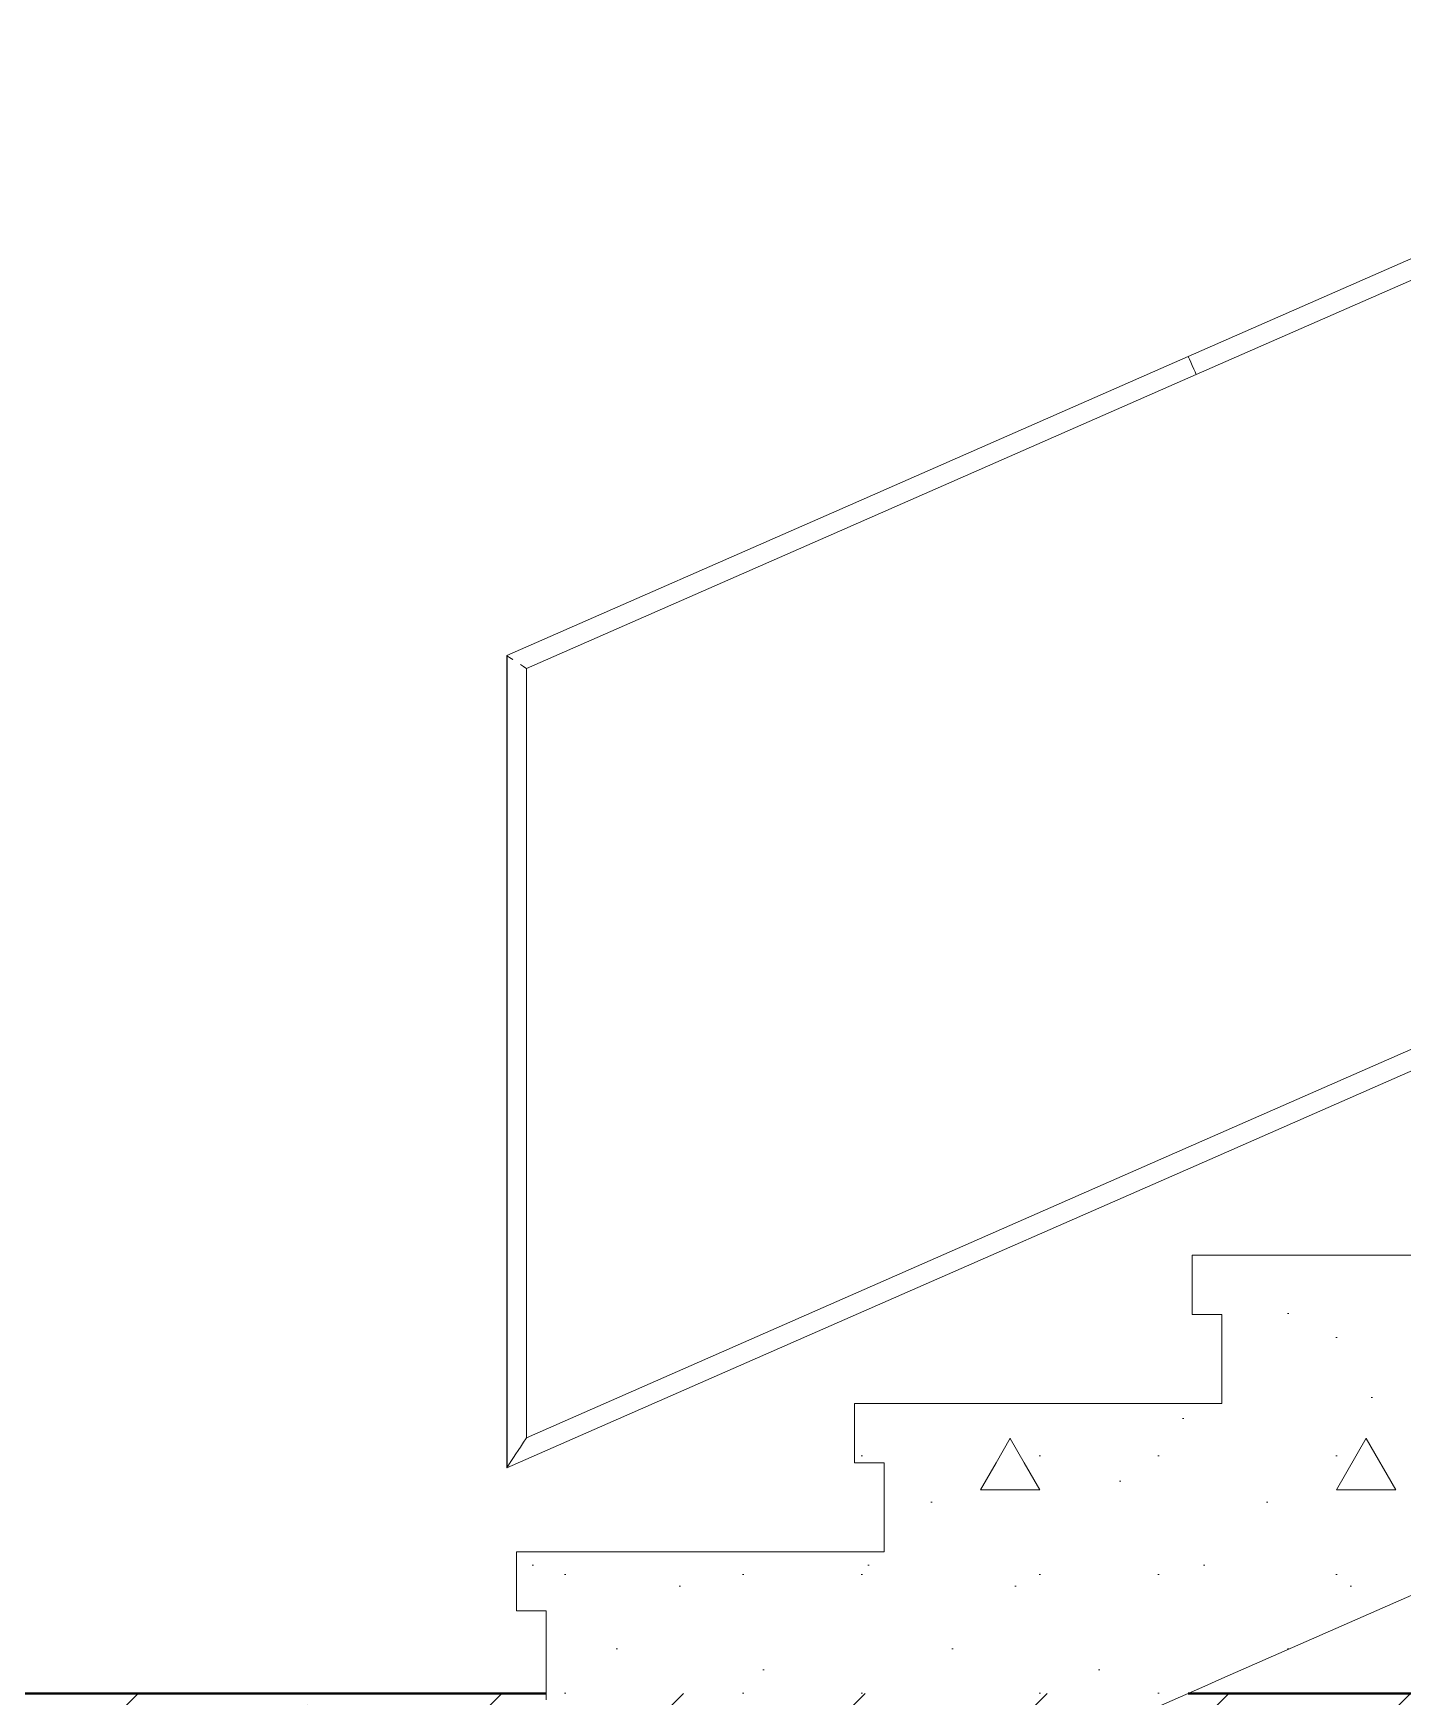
# Model space of a CAD drawing. Header units: feet. Extents: x -10410 to 374725, y -46422 to 88923.
# Drawn here: x 119282 to 120667, y -2703 to -1020 of the extents above; entities that cross this region are included whole.
import ezdxf

# ---------------------------------------------------------------- set-up
doc = ezdxf.new("R2010")
doc.units = ezdxf.units.FT
doc.header["$MEASUREMENT"] = 0
doc.set_wipeout_variables(frame=1)
doc.linetypes.add('Wipeout_Contour', pattern=[1000, 0, -1000])
for name, color, linetype in [('Конструктив - Лестницы', 7, 'Continuous'), ('Конструктив - Стены Несущие', 7, 'Continuous'), ('Местность - Рельеф', 7, 'Continuous')]:
    doc.layers.add(name, color=color, linetype=linetype)
for name, color, linetype, lineweight in [('Конструктив - Лестницы_Ном._пера__1', 7, 'Continuous', 20), ('Конструктив - Перекрытия_Ном._пера__21', 7, 'Continuous', 40), ('Конструктив - Стены Несущие_Ном._пера__120', 7, 'Continuous', 5)]:
    doc.layers.add(name, color=color, linetype=linetype, lineweight=lineweight)
pattern_1 = [(0, (0, 0), (0, 623.5383), [60, -300]), (0, (180, 311.8), (0, 623.5383), [60, -300]), (60, (0, 0), (-540, 311.769), [60, -300]), (60, (360, 0), (-540, 311.769), [60, -300]), (120, (60, 0), (540, 311.769), [60, -300]), (120, (420, 0), (540, 311.769), [60, -300]), (0, (0, 60), (0, 120), [0, -120, 0, -180]), (45, (60, 60), (-84.85282, 84.85282), [0, -90, 0, -150.00001])]

msp = doc.modelspace()

# ---------------------------------------------------------------- wipeouts: each hides what was drawn before it
at = {"color": 254, "linetype": 'Wipeout_Contour', "lineweight": 0, "ltscale": 5434861.625611151}
msp.add_wipeout([(119282.26485, -2700.00003), (119801.11642, -2700.00003), (119801.11642, -2616.53099), (119771.11644, -2616.53099), (119771.11644, -2556.53103), (120142.78662, -2556.53103), (120142.78662, -2466.53101), (120112.78644, -2466.53101), (120112.78644, -2406.53104), (120484.44647, -2406.53104), (120484.44647, -2316.53103), (120454.44648, -2316.53103), (120454.44648, -2256.53099), (120826.1164, -2256.53099), (120826.1164, -2166.53105), (120796.11648, -2166.53105), (120796.11648, -2106.53108), (121167.78646, -2106.53108), (121167.78646, -2016.531), (121137.78648, -2016.53106), (121137.78648, -1956.53103), (121509.44644, -1956.53103), (121509.44651, -1866.53108), (121479.44646, -1866.53108), (121479.44646, -1806.53105), (121851.11644, -1806.53105), (121851.11644, -1716.53103), (121821.11646, -1716.53103), (121821.11646, -1656.53107), (122192.78644, -1656.53107), (122192.78644, -1566.53105), (122162.78646, -1566.53105), (122162.78646, -1506.53102), (122181.9186, -1506.53102), (122070.8997, -1457.79148), (119761.11653, -2471.84254), (119761.11653, -1649.99996), (121134.91245, -1046.87019), (120424.4465, -734.96107), (120082.78639, -584.96102), (119771.11644, -448.13112), (119448.59648, -306.53109), (119771.1165, -306.53109), (119771.1165, -299.99999), (119282.26485, -299.99999)], dxfattribs=at).dxf.layer = 'Конструктив - Стены Несущие'

# ---------------------------------------------------------------- next in the draw order: hatches: boundary and pattern name
at = {"layer": 'Конструктив - Лестницы_Ном._пера__1', "linetype": 'Continuous'}
h = msp.add_hatch(dxfattribs=at)
h.set_pattern_fill('БЕТОН_02', color=256, style=0, pattern_type=2)
h.set_pattern_definition(pattern_1)
h.paths.add_polyline_path([(120142.78647, -2616.53103), (120142.78647, -2556.53103), (119771.11647, -2556.53103), (119771.11647, -2616.53103)])

# ---------------------------------------------------------------- next in the draw order: wipeouts: each hides what was drawn before it
at = {"color": 254, "linetype": 'Wipeout_Contour', "lineweight": 0, "ltscale": 604273.031206}
msp.add_wipeout([(119781.11648, -2441.21954), (122046.02336, -1446.87028), (121449.44648, -1184.96101), (121159.78845, -1057.79153), (119781.11648, -1663.06204)], dxfattribs=at).dxf.layer = 'Конструктив - Стены Несущие'

# ---------------------------------------------------------------- next in the draw order: wipeouts: each hides what was drawn before it
at = {"color": 254, "linetype": 'Wipeout_Contour', "lineweight": 0, "ltscale": 479851.907936}
msp.add_wipeout([(119761.11647, -2471.84255), (120116.80337, -2315.68747), (120116.49737, -2314.99048), (119761.87767, -2470.67703)], dxfattribs=at).dxf.layer = 'Конструктив - Лестницы'
at = {"color": 254, "linetype": 'Wipeout_Contour', "lineweight": 0, "ltscale": 2822181.066933423}
msp.add_wipeout([(120450.1917, -2700.00003), (123764.44947, -2700.00003), (123764.44947, -1256.53105), (123763.68826, -1260.3579), (123761.52053, -1263.60209), (123758.27628, -1265.76982), (123754.44949, -1266.53102), (122844.01797, -1266.53102), (122564.3167, -1143.7354), (122563.99878, -1181.53109), (122564.4456, -1234.65565), (122563.7912, -1237.30453), (122561.71463, -1239.07453), (122508.69814, -1265.58701), (122474.44645, -1280.62434), (122474.44645, -1356.53104), (123754.44649, -1356.53104), (123754.44649, -1616.53104), (122918.08647, -1616.53104), (122192.78644, -1934.96106), (121509.44651, -2234.96102), (121167.78653, -2384.961), (120484.44653, -2684.96104)], dxfattribs=at).dxf.layer = 'Конструктив - Стены Несущие'

# ---------------------------------------------------------------- next in the draw order: hatches: boundary and pattern name
at = {"layer": 'Конструктив - Стены Несущие_Ном._пера__120', "linetype": 'Continuous'}
h = msp.add_hatch(dxfattribs=at)
h.set_pattern_fill('ЖЕЛЕЗОБЕТОН', color=256, style=0, pattern_type=2)
h.set_pattern_definition([(45, (116664.45, -2850), (-183.848, 183.848), []), (45, (116572.53, -2758.08), (-183.848, 183.848), [195, -65, 0, -65])])
h.paths.add_polyline_path([(109464.44947, -2700), (109464.44947, -3000), (123864.44947, -3000), (123864.44947, -2700)])

# ---------------------------------------------------------------- next in the draw order: wipeouts: each hides what was drawn before it
at = {"color": 254, "linetype": 'Wipeout_Contour', "lineweight": 0, "ltscale": 724789.515565}
msp.add_wipeout([(121133.76356, -1047.37459), (120792.09657, -1197.37459), (120450.42956, -1347.37459), (120450.73556, -1348.07159), (120792.40256, -1198.07158), (121134.06956, -1048.07159)], dxfattribs=at).dxf.layer = 'Конструктив - Лестницы'
at = {"color": 254, "linetype": 'Wipeout_Contour', "lineweight": 0, "ltscale": 479853.512458}
msp.add_wipeout([(119761.87767, -2470.67703), (120116.49737, -2314.99048), (120115.62597, -2313.00561), (119764.0454, -2467.35791)], dxfattribs=at).dxf.layer = 'Конструктив - Лестницы'

# ---------------------------------------------------------------- next in the draw order: wipeouts: each hides what was drawn before it
at = {"color": 254, "linetype": 'Wipeout_Contour', "lineweight": 0, "ltscale": 724793.127446}
msp.add_wipeout([(121134.06956, -1048.07159), (120792.40256, -1198.07158), (120450.73556, -1348.07159), (120451.60697, -1350.05645), (120793.27397, -1200.05645), (121134.94097, -1050.05645)], dxfattribs=at).dxf.layer = 'Конструктив - Лестницы'
at = {"color": 254, "linetype": 'Wipeout_Contour', "lineweight": 0, "ltscale": 479856.480164}
msp.add_wipeout([(119764.0454, -2467.35791), (120115.62597, -2313.00561), (120114.32182, -2310.03505), (119767.28963, -2462.3905)], dxfattribs=at).dxf.layer = 'Конструктив - Лестницы'

# ---------------------------------------------------------------- next in the draw order: wipeouts: each hides what was drawn before it
at = {"color": 254, "linetype": 'Wipeout_Contour', "lineweight": 0, "ltscale": 724799.801562}
msp.add_wipeout([(121134.94097, -1050.05645), (120793.27397, -1200.05645), (120451.60697, -1350.05645), (120452.91112, -1353.02702), (120794.57812, -1203.02701), (121136.24512, -1053.02702)], dxfattribs=at).dxf.layer = 'Конструктив - Лестницы'
at = {"color": 254, "linetype": 'Wipeout_Contour', "lineweight": 0, "ltscale": 479860.359648}
msp.add_wipeout([(119767.28963, -2462.3905), (120114.32182, -2310.03505), (120112.78347, -2306.53103), (119771.11647, -2456.53103)], dxfattribs=at).dxf.layer = 'Конструктив - Лестницы'

# ---------------------------------------------------------------- next in the draw order: wipeouts: each hides what was drawn before it
at = {"color": 254, "linetype": 'Wipeout_Contour', "lineweight": 0, "ltscale": 724808.522155}
msp.add_wipeout([(121136.24512, -1053.02702), (120794.57812, -1203.02701), (120452.91112, -1353.02702), (120454.44947, -1356.53103), (120796.11647, -1206.53103), (121137.78347, -1056.53103)], dxfattribs=at).dxf.layer = 'Конструктив - Лестницы'
at = {"color": 254, "linetype": 'Wipeout_Contour', "lineweight": 0, "ltscale": 479864.560609}
msp.add_wipeout([(119771.11647, -2456.53103), (120112.78347, -2306.53103), (120111.24512, -2303.02702), (119774.9433, -2450.67157)], dxfattribs=at).dxf.layer = 'Конструктив - Лестницы'

# ---------------------------------------------------------------- next in the draw order: wipeouts: each hides what was drawn before it
at = {"color": 254, "linetype": 'Wipeout_Contour', "lineweight": 0, "ltscale": 724817.961817}
msp.add_wipeout([(121137.78347, -1056.53103), (120796.11647, -1206.53103), (120454.44947, -1356.53103), (120455.98782, -1360.03505), (120797.65481, -1210.03505), (121139.32182, -1060.03505)], dxfattribs=at).dxf.layer = 'Конструктив - Лестницы'
at = {"color": 254, "linetype": 'Wipeout_Contour', "lineweight": 0, "ltscale": 479868.443534}
msp.add_wipeout([(119774.9433, -2450.67157), (120111.24512, -2303.02702), (120109.94097, -2300.05645), (119778.18753, -2445.70416)], dxfattribs=at).dxf.layer = 'Конструктив - Лестницы'

# ---------------------------------------------------------------- next in the draw order: wipeouts: each hides what was drawn before it
at = {"color": 254, "linetype": 'Wipeout_Contour', "lineweight": 0, "ltscale": 724826.683446}
msp.add_wipeout([(121139.32182, -1060.03505), (120797.65481, -1210.03505), (120455.98782, -1360.03505), (120457.29197, -1363.00561), (120798.95896, -1213.00562), (121140.62597, -1063.00561)], dxfattribs=at).dxf.layer = 'Конструктив - Лестницы'
at = {"color": 254, "linetype": 'Wipeout_Contour', "lineweight": 0, "ltscale": 479871.417035}
msp.add_wipeout([(119778.18753, -2445.70416), (120109.94097, -2300.05645), (120109.06956, -2298.07159), (119780.35526, -2442.38504)], dxfattribs=at).dxf.layer = 'Конструктив - Лестницы'

# ---------------------------------------------------------------- next in the draw order: wipeouts: each hides what was drawn before it
at = {"color": 254, "linetype": 'Wipeout_Contour', "lineweight": 0, "ltscale": 724833.359029}
msp.add_wipeout([(121140.62597, -1063.00561), (120798.95896, -1213.00562), (120457.29197, -1363.00561), (120458.16337, -1364.99048), (120799.83037, -1214.99048), (121141.49737, -1064.99048)], dxfattribs=at).dxf.layer = 'Конструктив - Лестницы'
at = {"color": 254, "linetype": 'Wipeout_Contour', "lineweight": 0, "ltscale": 479873.028025}
msp.add_wipeout([(119780.35526, -2442.38504), (120109.06956, -2298.07159), (120108.76356, -2297.37459), (119781.11647, -2441.21952)], dxfattribs=at).dxf.layer = 'Конструктив - Лестницы'

# ---------------------------------------------------------------- next in the draw order: hatches: boundary and pattern name
at = {"layer": 'Конструктив - Лестницы_Ном._пера__1', "linetype": 'Continuous'}
h = msp.add_hatch(dxfattribs=at)
h.set_pattern_fill('БЕТОН_02', color=256, style=0, pattern_type=2)
h.set_pattern_definition(pattern_1)
h.paths.add_polyline_path([(120484.44647, -2466.53103), (120484.44647, -2406.53103), (120112.78647, -2406.53103), (120112.78647, -2466.53103)])

# ---------------------------------------------------------------- next in the draw order: wipeouts: each hides what was drawn before it
at = {"color": 254, "linetype": 'Wipeout_Contour', "lineweight": 0, "ltscale": 724836.971952}
msp.add_wipeout([(121141.49737, -1064.99048), (120799.83037, -1214.99048), (120458.16337, -1364.99048), (120458.46937, -1365.68747), (120800.13636, -1215.68748), (121141.80337, -1065.68747)], dxfattribs=at).dxf.layer = 'Конструктив - Лестницы'
at = {"color": 254, "linetype": 'Wipeout_Contour', "lineweight": 0, "ltscale": 481233.479879}
msp.add_wipeout([(120116.80337, -2315.68747), (120458.46937, -2165.68747), (120458.16337, -2164.99048), (120116.49737, -2314.99048)], dxfattribs=at).dxf.layer = 'Конструктив - Лестницы'

# ---------------------------------------------------------------- next in the draw order: wipeouts: each hides what was drawn before it
at = {"color": 254, "linetype": 'Wipeout_Contour', "lineweight": 0, "ltscale": 481152.752916}
msp.add_wipeout([(120450.42956, -1347.37459), (120108.76356, -1497.37459), (120109.06956, -1498.07159), (120450.73556, -1348.07159)], dxfattribs=at).dxf.layer = 'Конструктив - Лестницы'
at = {"color": 254, "linetype": 'Wipeout_Contour', "lineweight": 0, "ltscale": 481231.025642}
msp.add_wipeout([(120116.49737, -2314.99048), (120458.16337, -2164.99048), (120457.29197, -2163.00561), (120115.62597, -2313.00561)], dxfattribs=at).dxf.layer = 'Конструктив - Лестницы'

# ---------------------------------------------------------------- next in the draw order: wipeouts: each hides what was drawn before it
at = {"color": 254, "linetype": 'Wipeout_Contour', "lineweight": 0, "ltscale": 481155.171044}
msp.add_wipeout([(120450.73556, -1348.07159), (120109.06956, -1498.07159), (120109.94097, -1500.05645), (120451.60697, -1350.05645)], dxfattribs=at).dxf.layer = 'Конструктив - Лестницы'
at = {"color": 254, "linetype": 'Wipeout_Contour', "lineweight": 0, "ltscale": 481226.49095}
msp.add_wipeout([(120115.62597, -2313.00561), (120457.29197, -2163.00561), (120455.98782, -2160.03505), (120114.32182, -2310.03505)], dxfattribs=at).dxf.layer = 'Конструктив - Лестницы'

# ---------------------------------------------------------------- next in the draw order: wipeouts: each hides what was drawn before it
at = {"color": 254, "linetype": 'Wipeout_Contour', "lineweight": 0, "ltscale": 481159.639311}
msp.add_wipeout([(120451.60697, -1350.05645), (120109.94097, -1500.05645), (120111.24512, -1503.02702), (120452.91112, -1353.02702)], dxfattribs=at).dxf.layer = 'Конструктив - Лестницы'
at = {"color": 254, "linetype": 'Wipeout_Contour', "lineweight": 0, "ltscale": 481220.56638}
msp.add_wipeout([(120114.32182, -2310.03505), (120455.98782, -2160.03505), (120454.44947, -2156.53103), (120112.78347, -2306.53103)], dxfattribs=at).dxf.layer = 'Конструктив - Лестницы'

# ---------------------------------------------------------------- next in the draw order: wipeouts: each hides what was drawn before it
at = {"color": 254, "linetype": 'Wipeout_Contour', "lineweight": 0, "ltscale": 481165.477675}
msp.add_wipeout([(120452.91112, -1353.02702), (120111.24512, -1503.02702), (120112.78347, -1506.53103), (120454.44947, -1356.53103)], dxfattribs=at).dxf.layer = 'Конструктив - Лестницы'
at = {"color": 254, "linetype": 'Wipeout_Contour', "lineweight": 0, "ltscale": 481214.154043}
msp.add_wipeout([(120112.78347, -2306.53103), (120454.44947, -2156.53103), (120452.91112, -2153.02702), (120111.24512, -2303.02702)], dxfattribs=at).dxf.layer = 'Конструктив - Лестницы'

# ---------------------------------------------------------------- next in the draw order: wipeouts: each hides what was drawn before it
at = {"color": 254, "linetype": 'Wipeout_Contour', "lineweight": 0, "ltscale": 481171.797449}
msp.add_wipeout([(120454.44947, -1356.53103), (120112.78347, -1506.53103), (120114.32182, -1510.03505), (120455.98782, -1360.03505)], dxfattribs=at).dxf.layer = 'Конструктив - Лестницы'
at = {"color": 254, "linetype": 'Wipeout_Contour', "lineweight": 0, "ltscale": 481208.230158}
msp.add_wipeout([(120111.24512, -2303.02702), (120452.91112, -2153.02702), (120451.60697, -2150.05645), (120109.94097, -2300.05645)], dxfattribs=at).dxf.layer = 'Конструктив - Лестницы'

# ---------------------------------------------------------------- next in the draw order: wipeouts: each hides what was drawn before it
at = {"color": 254, "linetype": 'Wipeout_Contour', "lineweight": 0, "ltscale": 481177.636502}
msp.add_wipeout([(120455.98782, -1360.03505), (120114.32182, -1510.03505), (120115.62597, -1513.00561), (120457.29197, -1363.00561)], dxfattribs=at).dxf.layer = 'Конструктив - Лестницы'
at = {"color": 254, "linetype": 'Wipeout_Contour', "lineweight": 0, "ltscale": 481203.696435}
msp.add_wipeout([(120109.94097, -2300.05645), (120451.60697, -2150.05645), (120450.73556, -2148.07159), (120109.06956, -2298.07159)], dxfattribs=at).dxf.layer = 'Конструктив - Лестницы'

# ---------------------------------------------------------------- next in the draw order: wipeouts: each hides what was drawn before it
at = {"color": 254, "linetype": 'Wipeout_Contour', "lineweight": 0, "ltscale": 481182.105744}
msp.add_wipeout([(120457.29197, -1363.00561), (120115.62597, -1513.00561), (120116.49737, -1514.99048), (120458.16337, -1364.99048)], dxfattribs=at).dxf.layer = 'Конструктив - Лестницы'
at = {"color": 254, "linetype": 'Wipeout_Contour', "lineweight": 0, "ltscale": 481201.242881}
msp.add_wipeout([(120109.06956, -2298.07159), (120450.73556, -2148.07159), (120450.42956, -2147.37459), (120108.76356, -2297.37459)], dxfattribs=at).dxf.layer = 'Конструктив - Лестницы'

# ---------------------------------------------------------------- next in the draw order: hatches: boundary and pattern name
at = {"layer": 'Конструктив - Лестницы_Ном._пера__1', "linetype": 'Continuous'}
h = msp.add_hatch(dxfattribs=at)
h.set_pattern_fill('БЕТОН_02', color=256, style=0, pattern_type=2)
h.set_pattern_definition(pattern_1)
h.paths.add_polyline_path([(120826.11647, -2316.53103), (120826.11647, -2256.53103), (120454.44647, -2256.53103), (120454.44647, -2316.53103)])

# ---------------------------------------------------------------- next in the draw order: wipeouts: each hides what was drawn before it
at = {"color": 254, "linetype": 'Wipeout_Contour', "lineweight": 0, "ltscale": 481184.524561}
msp.add_wipeout([(120458.16337, -1364.99048), (120116.49737, -1514.99048), (120116.80337, -1515.68747), (120458.46937, -1365.68747)], dxfattribs=at).dxf.layer = 'Конструктив - Лестницы'
at = {"color": 254, "linetype": 'Wipeout_Contour', "lineweight": 0, "ltscale": 724901.163008}
msp.add_wipeout([(120458.46937, -2165.68747), (120800.13636, -2015.68748), (121141.80337, -1865.68747), (121141.49737, -1864.99048), (120799.83037, -2014.99048), (120458.16337, -2164.99048)], dxfattribs=at).dxf.layer = 'Конструктив - Лестницы'

# ---------------------------------------------------------------- next in the draw order: wipeouts: each hides what was drawn before it
at = {"color": 254, "linetype": 'Wipeout_Contour', "lineweight": 0, "ltscale": 479782.23987}
msp.add_wipeout([(120108.76356, -1497.37459), (119761.11647, -1650), (119761.87767, -1650.49715), (120109.06956, -1498.07159)], dxfattribs=at).dxf.layer = 'Конструктив - Лестницы'
at = {"color": 254, "linetype": 'Wipeout_Contour', "lineweight": 0, "ltscale": 724897.49713}
msp.add_wipeout([(120458.16337, -2164.99048), (120799.83037, -2014.99048), (121141.49737, -1864.99048), (121140.62597, -1863.00561), (120798.95896, -2013.00562), (120457.29197, -2163.00561)], dxfattribs=at).dxf.layer = 'Конструктив - Лестницы'

# ---------------------------------------------------------------- next in the draw order: wipeouts: each hides what was drawn before it
at = {"color": 254, "linetype": 'Wipeout_Contour', "lineweight": 0, "ltscale": 479786.403279}
msp.add_wipeout([(120109.06956, -1498.07159), (119761.87767, -1650.49715), (119764.0454, -1651.9129), (120109.94097, -1500.05645)], dxfattribs=at).dxf.layer = 'Конструктив - Лестницы'
at = {"color": 254, "linetype": 'Wipeout_Contour', "lineweight": 0, "ltscale": 724890.723698}
msp.add_wipeout([(120457.29197, -2163.00561), (120798.95896, -2013.00562), (121140.62597, -1863.00561), (121139.32182, -1860.03505), (120797.65481, -2010.03505), (120455.98782, -2160.03505)], dxfattribs=at).dxf.layer = 'Конструктив - Лестницы'

# ---------------------------------------------------------------- next in the draw order: wipeouts: each hides what was drawn before it
at = {"color": 254, "linetype": 'Wipeout_Contour', "lineweight": 0, "ltscale": 479794.098934}
msp.add_wipeout([(120109.94097, -1500.05645), (119764.0454, -1651.9129), (119767.28963, -1654.03172), (120111.24512, -1503.02702)], dxfattribs=at).dxf.layer = 'Конструктив - Лестницы'
at = {"color": 254, "linetype": 'Wipeout_Contour', "lineweight": 0, "ltscale": 724881.87422}
msp.add_wipeout([(120455.98782, -2160.03505), (120797.65481, -2010.03505), (121139.32182, -1860.03505), (121137.78347, -1856.53103), (120796.11647, -2006.53103), (120454.44947, -2156.53103)], dxfattribs=at).dxf.layer = 'Конструктив - Лестницы'

# ---------------------------------------------------------------- next in the draw order: wipeouts: each hides what was drawn before it
at = {"color": 254, "linetype": 'Wipeout_Contour', "lineweight": 0, "ltscale": 479804.155391}
msp.add_wipeout([(120111.24512, -1503.02702), (119767.28963, -1654.03172), (119771.11647, -1656.53103), (120112.78347, -1506.53103)], dxfattribs=at).dxf.layer = 'Конструктив - Лестницы'
at = {"color": 254, "linetype": 'Wipeout_Contour', "lineweight": 0, "ltscale": 724872.296171}
msp.add_wipeout([(120454.44947, -2156.53103), (120796.11647, -2006.53103), (121137.78347, -1856.53103), (121136.24512, -1853.02702), (120794.57812, -2003.02701), (120452.91112, -2153.02702)], dxfattribs=at).dxf.layer = 'Конструктив - Лестницы'

# ---------------------------------------------------------------- next in the draw order: wipeouts: each hides what was drawn before it
at = {"color": 254, "linetype": 'Wipeout_Contour', "lineweight": 0, "ltscale": 479815.041763}
msp.add_wipeout([(120112.78347, -1506.53103), (119771.11647, -1656.53103), (119774.9433, -1659.03035), (120114.32182, -1510.03505)], dxfattribs=at).dxf.layer = 'Конструктив - Лестницы'
at = {"color": 254, "linetype": 'Wipeout_Contour', "lineweight": 0, "ltscale": 479119.715469}
msp.add_wipeout([(119761.11647, -1650), (119761.11647, -2471.84255), (119761.87767, -2470.67703), (119761.87767, -1650.49715)], dxfattribs=at).dxf.layer = 'Конструктив - Лестницы'
at = {"color": 254, "linetype": 'Wipeout_Contour', "lineweight": 0, "ltscale": 724863.447722}
msp.add_wipeout([(120452.91112, -2153.02702), (120794.57812, -2003.02701), (121136.24512, -1853.02702), (121134.94097, -1850.05645), (120793.27397, -2000.05645), (120451.60697, -2150.05645)], dxfattribs=at).dxf.layer = 'Конструктив - Лестницы'

# ---------------------------------------------------------------- next in the draw order: wipeouts: each hides what was drawn before it
at = {"color": 254, "linetype": 'Wipeout_Contour', "lineweight": 0, "ltscale": 479825.100718}
msp.add_wipeout([(120114.32182, -1510.03505), (119774.9433, -1659.03035), (119778.18753, -1661.14917), (120115.62597, -1513.00561)], dxfattribs=at).dxf.layer = 'Конструктив - Лестницы'
at = {"color": 254, "linetype": 'Wipeout_Contour', "lineweight": 0, "ltscale": 479125.506316}
msp.add_wipeout([(119761.87767, -1650.49715), (119761.87767, -2470.67703), (119764.0454, -2467.35791), (119764.0454, -1651.9129)], dxfattribs=at).dxf.layer = 'Конструктив - Лестницы'
at = {"color": 254, "linetype": 'Wipeout_Contour', "lineweight": 0, "ltscale": 724856.675747}
msp.add_wipeout([(120451.60697, -2150.05645), (120793.27397, -2000.05645), (121134.94097, -1850.05645), (121134.06956, -1848.07159), (120792.40256, -1998.07158), (120450.73556, -2148.07159)], dxfattribs=at).dxf.layer = 'Конструктив - Лестницы'

# ---------------------------------------------------------------- next in the draw order: wipeouts: each hides what was drawn before it
at = {"color": 254, "linetype": 'Wipeout_Contour', "lineweight": 0, "ltscale": 479832.800779}
msp.add_wipeout([(120115.62597, -1513.00561), (119778.18753, -1661.14917), (119780.35526, -1662.56492), (120116.49737, -1514.99048)], dxfattribs=at).dxf.layer = 'Конструктив - Лестницы'
at = {"color": 254, "linetype": 'Wipeout_Contour', "lineweight": 0, "ltscale": 479136.206689}
msp.add_wipeout([(119764.0454, -1651.9129), (119764.0454, -2467.35791), (119767.28963, -2462.3905), (119767.28963, -1654.03172)], dxfattribs=at).dxf.layer = 'Конструктив - Лестницы'
at = {"color": 254, "linetype": 'Wipeout_Contour', "lineweight": 0, "ltscale": 724853.010904}
msp.add_wipeout([(120450.73556, -2148.07159), (120792.40256, -1998.07158), (121134.06956, -1848.07159), (121133.76356, -1847.37459), (120792.09657, -1997.37459), (120450.42956, -2147.37459)], dxfattribs=at).dxf.layer = 'Конструктив - Лестницы'

# ---------------------------------------------------------------- next in the draw order: wipeouts: each hides what was drawn before it
at = {"color": 254, "linetype": 'Wipeout_Contour', "lineweight": 0, "ltscale": 479836.969533}
msp.add_wipeout([(120116.49737, -1514.99048), (119780.35526, -1662.56492), (119781.11647, -1663.06207), (120116.80337, -1515.68747)], dxfattribs=at).dxf.layer = 'Конструктив - Лестницы'
at = {"color": 254, "linetype": 'Wipeout_Contour', "lineweight": 0, "ltscale": 479150.187913}
msp.add_wipeout([(119767.28963, -1654.03172), (119767.28963, -2462.3905), (119771.11647, -2456.53103), (119771.11647, -1656.53103)], dxfattribs=at).dxf.layer = 'Конструктив - Лестницы'

# ---------------------------------------------------------------- next in the draw order: wipeouts: each hides what was drawn before it
at = {"color": 254, "linetype": 'Wipeout_Contour', "lineweight": 0, "ltscale": 479165.321729}
msp.add_wipeout([(119771.11647, -1656.53103), (119771.11647, -2456.53103), (119774.9433, -2450.67157), (119774.9433, -1659.03035)], dxfattribs=at).dxf.layer = 'Конструктив - Лестницы'

# ---------------------------------------------------------------- next in the draw order: wipeouts: each hides what was drawn before it
at = {"color": 254, "linetype": 'Wipeout_Contour', "lineweight": 0, "ltscale": 479179.30415}
msp.add_wipeout([(119774.9433, -1659.03035), (119774.9433, -2450.67157), (119778.18753, -2445.70416), (119778.18753, -1661.14917)], dxfattribs=at).dxf.layer = 'Конструктив - Лестницы'

# ---------------------------------------------------------------- next in the draw order: wipeouts: each hides what was drawn before it
at = {"color": 254, "linetype": 'Wipeout_Contour', "lineweight": 0, "ltscale": 479190.006225}
msp.add_wipeout([(119778.18753, -1661.14917), (119778.18753, -2445.70416), (119780.35526, -2442.38504), (119780.35526, -1662.56492)], dxfattribs=at).dxf.layer = 'Конструктив - Лестницы'

# ---------------------------------------------------------------- next in the draw order: wipeouts: each hides what was drawn before it
at = {"color": 254, "linetype": 'Wipeout_Contour', "lineweight": 0, "ltscale": 479195.7983}
msp.add_wipeout([(119780.35526, -1662.56492), (119780.35526, -2442.38504), (119781.11647, -2441.21952), (119781.11647, -1663.06207)], dxfattribs=at).dxf.layer = 'Конструктив - Лестницы'

# ---------------------------------------------------------------- next in the draw order: hatches: boundary and pattern name
at = {"layer": 'Конструктив - Лестницы_Ном._пера__1', "linetype": 'Continuous'}
h = msp.add_hatch(dxfattribs=at)
h.set_pattern_fill('БЕТОН_02', color=256, style=0, pattern_type=2)
h.set_pattern_definition(pattern_1)
h.paths.add_polyline_path([(119771.11647, -2707.53103), (119771.11647, -2998.13103), (119799.59921, -2985.62711), (119801.11647, -2984.96103), (120125.50642, -2842.54732), (120142.78647, -2834.96103), (120467.16692, -2692.54732), (120484.44647, -2684.96103), (120808.83642, -2542.54732), (120826.11647, -2534.96103), (121150.50642, -2392.54732), (121167.78647, -2384.96103), (121492.16692, -2242.54732), (121509.44647, -2234.96103), (121833.83642, -2092.54732), (121851.11647, -2084.96103), (122175.50642, -1942.54732), (122192.78647, -1934.96103), (122517.16692, -1792.54732), (122534.44647, -1784.96103), (122898.68377, -1625.04942), (122918.08647, -1616.53103), (122534.44647, -1616.53103), (122534.44647, -1566.53103), (122192.78647, -1566.53103), (122192.78647, -1716.53103), (121851.11647, -1716.53103), (121851.11647, -1866.53103), (121509.44647, -1866.53103), (121509.44647, -2016.53103), (121167.78647, -2016.53103), (121167.78647, -2166.53103), (120826.11647, -2166.53103), (120826.11647, -2316.53103), (120484.44647, -2316.53103), (120484.44647, -2466.53103), (120142.78647, -2466.53103), (120142.78647, -2616.53103), (119801.11647, -2616.53103), (119801.11647, -2706.53103), (119771.11647, -2706.53103)])

# ---------------------------------------------------------------- next in the draw order: wipeouts: each hides what was drawn before it
at = {"color": 254, "linetype": 'Wipeout_Contour', "lineweight": 0, "ltscale": 4316119.575132368}
msp.add_wipeout([(108666.41377, -1049.99961), (106832.83325, -1049.99961), (106832.83325, -2049.9998), (108666.41377, -2049.9998), (108666.41377, -3672.67588), (108666.41377, -4114.14593), (109599.04704, -4114.14593), (110385.67818, -4114.14593), (110385.67818, -3672.67588), (110385.67818, -3656.83657), (119164.44955, -3656.83657), (119164.44955, -3672.67588), (119799.13641, -3672.67588), (119799.13641, -3656.83657), (123141.85296, -3656.83657), (123141.85296, -3959.01235), (124647.27344, -3959.01235), (124647.27344, -3638.59198), (124647.27344, -2050.0001), (126650.45044, -2050.0001), (126650.45044, -1249.99988), (126650.45044, -1049.9999), (124234.44953, -1049.9999), (124234.44953, -1249.99988), (124234.44953, -3638.59198), (123764.4497, -3638.59198), (123764.4497, -3000.00001), (121531.95299, -3000.00001), (119799.13641, -3000.00001), (119164.44955, -3000.00001), (110385.67818, -3000.00001), (109599.04704, -3000.00001), (109599.04704, -3656.83657), (109599.04704, -3672.67588), (109164.44965, -3672.67588), (109164.44965, -2049.9998), (109164.44965, -1049.99961)], dxfattribs=at).dxf.layer = 'Местность - Рельеф'

# ---------------------------------------------------------------- next in the draw order: linework, layer by layer
at = {"layer": 'Конструктив - Лестницы_Ном._пера__1', "linetype": 'Continuous'}
for p, q in [((120792.09657, -1197.37459), (120450.42956, -1347.37459)), ((120800.13636, -1215.68748), (120458.46937, -1365.68747)), ((120450.42956, -1347.37459), (120108.76356, -1497.37459)), ((120450.42956, -1347.37459), (120450.73556, -1348.07159)), ((120450.73556, -1348.07159), (120451.60697, -1350.05645)), ((120451.60697, -1350.05645), (120452.91112, -1353.02702)), ((120452.91112, -1353.02702), (120454.44947, -1356.53103)), ((120454.44947, -1356.53103), (120455.98782, -1360.03505)), ((120455.98782, -1360.03505), (120457.29197, -1363.00561)), ((120457.29197, -1363.00561), (120458.16337, -1364.99048)), ((120458.46937, -1365.68747), (120116.80337, -1515.68747)), ((120458.16337, -1364.99048), (120458.46937, -1365.68747)), ((120108.76356, -1497.37459), (119761.11647, -1650)), ((120116.80337, -1515.68747), (119781.11647, -1663.06207)), ((119761.11647, -1650), (119761.87767, -1650.49715)), ((119761.11647, -1650), (119761.11647, -2471.84255)), ((119761.87767, -1650.49715), (119764.0454, -1651.9129)), ((119764.0454, -1651.9129), (119767.28963, -1654.03172)), ((119774.9433, -1659.03035), (119778.18753, -1661.14917)), ((119778.18753, -1661.14917), (119780.35526, -1662.56492)), ((119780.35526, -1662.56492), (119781.11647, -1663.06207)), ((119781.11647, -1663.06207), (119781.11647, -2441.21952)), ((120450.42956, -2147.37459), (120792.09657, -1997.37459)), ((120458.46937, -2165.68747), (120800.13636, -2015.68748)), ((120108.76356, -2297.37459), (120450.42956, -2147.37459)), ((120116.80337, -2315.68747), (120458.46937, -2165.68747)), ((120454.44647, -2256.53103), (120454.44647, -2316.53103)), ((120826.11647, -2256.53103), (120454.44647, -2256.53103)), ((119781.11647, -2441.21952), (120108.76356, -2297.37459)), ((119761.11647, -2471.84255), (120116.80337, -2315.68747)), ((120484.44647, -2316.53103), (120454.44647, -2316.53103)), ((120484.44647, -2316.53103), (120484.44647, -2406.53103)), ((120112.78647, -2406.53103), (120112.78647, -2466.53103)), ((120484.44647, -2406.53103), (120112.78647, -2406.53103)), ((119767.28963, -2462.3905), (119771.11647, -2456.53103)), ((119771.11647, -2456.53103), (119774.9433, -2450.67157)), ((119774.9433, -2450.67157), (119778.18753, -2445.70416)), ((119778.18753, -2445.70416), (119780.35526, -2442.38504)), ((119780.35526, -2442.38504), (119781.11647, -2441.21952)), ((119761.11647, -2471.84255), (119761.87767, -2470.67703)), ((119761.87767, -2470.67703), (119764.0454, -2467.35791)), ((119764.0454, -2467.35791), (119767.28963, -2462.3905)), ((120142.78647, -2466.53103), (120112.78647, -2466.53103)), ((120142.78647, -2466.53103), (120142.78647, -2556.53103)), ((119771.11647, -2556.53103), (119771.11647, -2616.53103)), ((120142.78647, -2556.53103), (119771.11647, -2556.53103)), ((119801.11647, -2616.53103), (119771.11647, -2616.53103)), ((119801.11647, -2616.53103), (119801.11647, -2706.53103))]:
    msp.add_line(p, q, dxfattribs=at)
at = {"layer": 'Конструктив - Лестницы_Ном._пера__1', "linetype": 'Continuous', "flags": 128}
msp.add_lwpolyline([(123754.44647, -1616.53103), (122918.08647, -1616.53103), (122898.68377, -1625.04942), (122534.44647, -1784.96103), (122517.16692, -1792.54732), (122192.78647, -1934.96103), (122175.50642, -1942.54732), (121851.11647, -2084.96103), (121833.83642, -2092.54732), (121509.44647, -2234.96103), (121492.16692, -2242.54732), (121167.78647, -2384.96103), (121150.50642, -2392.54732), (120826.11647, -2534.96103), (120808.83642, -2542.54732), (120484.44647, -2684.96103), (120467.16692, -2692.54732), (120142.78647, -2834.96103), (120125.50642, -2842.54732), (119801.11647, -2984.96103), (119799.59921, -2985.62711), (119771.11647, -2998.13103)], dxfattribs=at)
at = {"layer": 'Конструктив - Перекрытия_Ном._пера__21', "linetype": 'Continuous'}
for p, q in [((119801.11647, -2700), (115414.74007, -2700)), ((123864.44947, -2700), (120450.19171, -2700))]:
    msp.add_line(p, q, dxfattribs=at)

doc.saveas('drawing.dxf')
